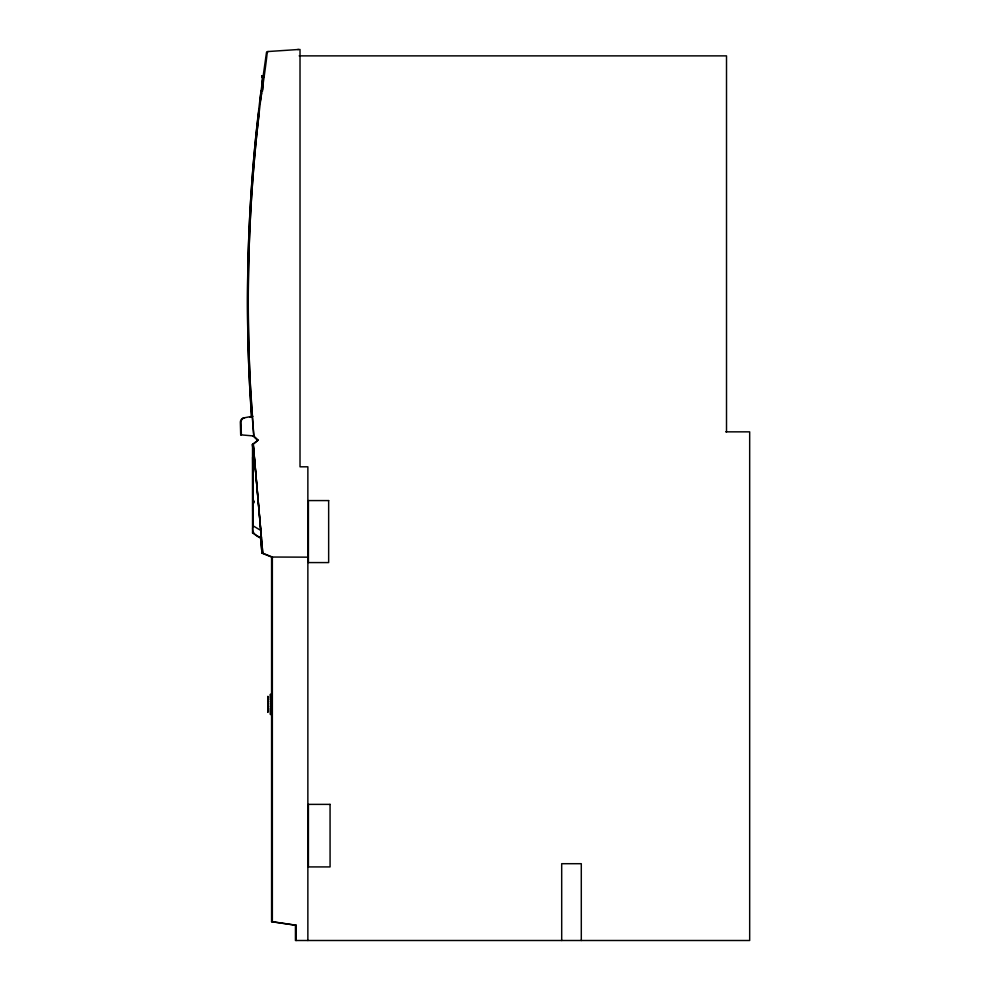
<?xml version="1.0" encoding="UTF-8"?>
<svg xmlns="http://www.w3.org/2000/svg" width="990" height="990" viewBox="0 0 990 990"><rect width="100%" height="100%" fill="white"/><g stroke="black" fill="none" stroke-linecap="round" stroke-linejoin="round"><path stroke-width="1.49" d="M253.056 499.22L252.722 511.199L252.685 457.182L253.056 499.22L254.034 501.546M252.66 416.184L243.342 418.003A4.48 4.48 0 0 0 240.347 422.421L240.694 434.82L253.799 435.996L258.142 440.117L253.254 444.324L253.217 525.9C250.755 532.793 256.583 536.432 260.729 537.917L252.549 533.004L252.537 444.324M262.226 90.201L262.226 75.785L262.907 75.785L262.907 82.974M262.548 91.142L262.573 80.722L262.61 89.719M270.493 706.637L270.48 703.878M270.48 706.056L270.456 712.528M263.241 76.614C263.13 74.324 265.506 77.802 262.226 76.614M270.48 708.11L270.468 714.607L270.443 713.431M270.443 695.673L270.456 694.101L270.48 699.769M270.456 696.428L270.48 698.123M253.192 533.004L252.549 533.004M258.551 112.786L256.051 134.578A1649.031 1649.031 -90 0 0 249.678 385.407L251.633 416.27M263.736 77.059L263.897 75.871M261.162 90.585C256.682 127.215 265.147 72.889 267.201 52.742A1.386 1.386 0 0 1 268.302 51.554M263.13 76.614L263.229 75.871M258.142 440.117L252.487 444.324L252.883 448.928L252.487 444.324L253.254 444.324L262.771 553.187L272.349 557.036L307.865 557.16M243.342 418.003L244.505 417.879M249.666 417.013L252.71 416.406M262.226 75.97L262.511 75.785M262.907 75.809L262.214 75.871L263.922 75.97M298.51 49.5L267.535 51.567A1.386 1.386 0 0 0 266.471 52.594L260.766 93.023A1648.659 1648.647 -90 0 0 251.534 416.74M297.743 49.5L300.019 49.5L300.019 466.81L307.865 466.81L307.865 940.5M299.178 55.873L726.512 55.873L726.512 431.85M262.226 76.094L263.922 76.094M262.226 76.242L263.922 76.242M262.226 76.416L263.922 76.416M262.226 76.836L263.773 76.836M262.226 77.059L263.922 77.059M262.226 77.245L263.922 77.294M258.563 112.786L259.207 112.786L256.719 134.578A1649.031 1649.031 -90 0 0 250.359 385.407L253.799 435.996L253.069 435.996L257.375 440.117M725.744 431.85L749.678 431.85L749.678 940.5L295.441 940.5L295.441 925.229L271.582 921.715L271.582 557.036L261.991 553.187L260.432 536.407M240.694 434.82L241.374 434.82L241.003 422.421A4.48 4.48 0 0 1 244.01 417.99M271.582 557.036L272.349 557.036L272.349 921.715L296.208 925.229L296.208 940.5M271.582 921.715L272.349 921.715M295.441 925.229L296.208 925.229M252.685 457.182L254.158 458.011M253.217 525.9L260.729 530.405M252.685 499.22L254.158 502.722M260.729 537.917L260.642 536.976M253.836 435.996L253.056 427.173A1648.659 1648.647 -90 0 1 261.533 93.023M260.815 531.395L253.217 444.324L262.771 553.187L261.991 553.187L260.519 536.32M261.063 534.216L261.372 537.879M270.493 701.328L270.493 703.964M270.48 698.89L270.48 701.737M267.894 703.927C267.82 677.185 267.919 731.523 267.844 704.781M581.303 940.5L581.291 863.701L561.689 863.701L561.701 940.5M254.517 462.355L254.517 465.25M254.158 462.355L254.158 465.25M271.619 702.083L271.644 714.607L271.644 694.101L271.619 702.083M328.655 500.581L308.41 500.581L308.41 562.58L328.655 562.58L328.655 500.581M268.389 703.407L267.882 704.682L268.364 703.407M330.078 804.375L308.41 804.375L308.41 866.918L330.078 866.918L330.066 804.375"/></g></svg>
